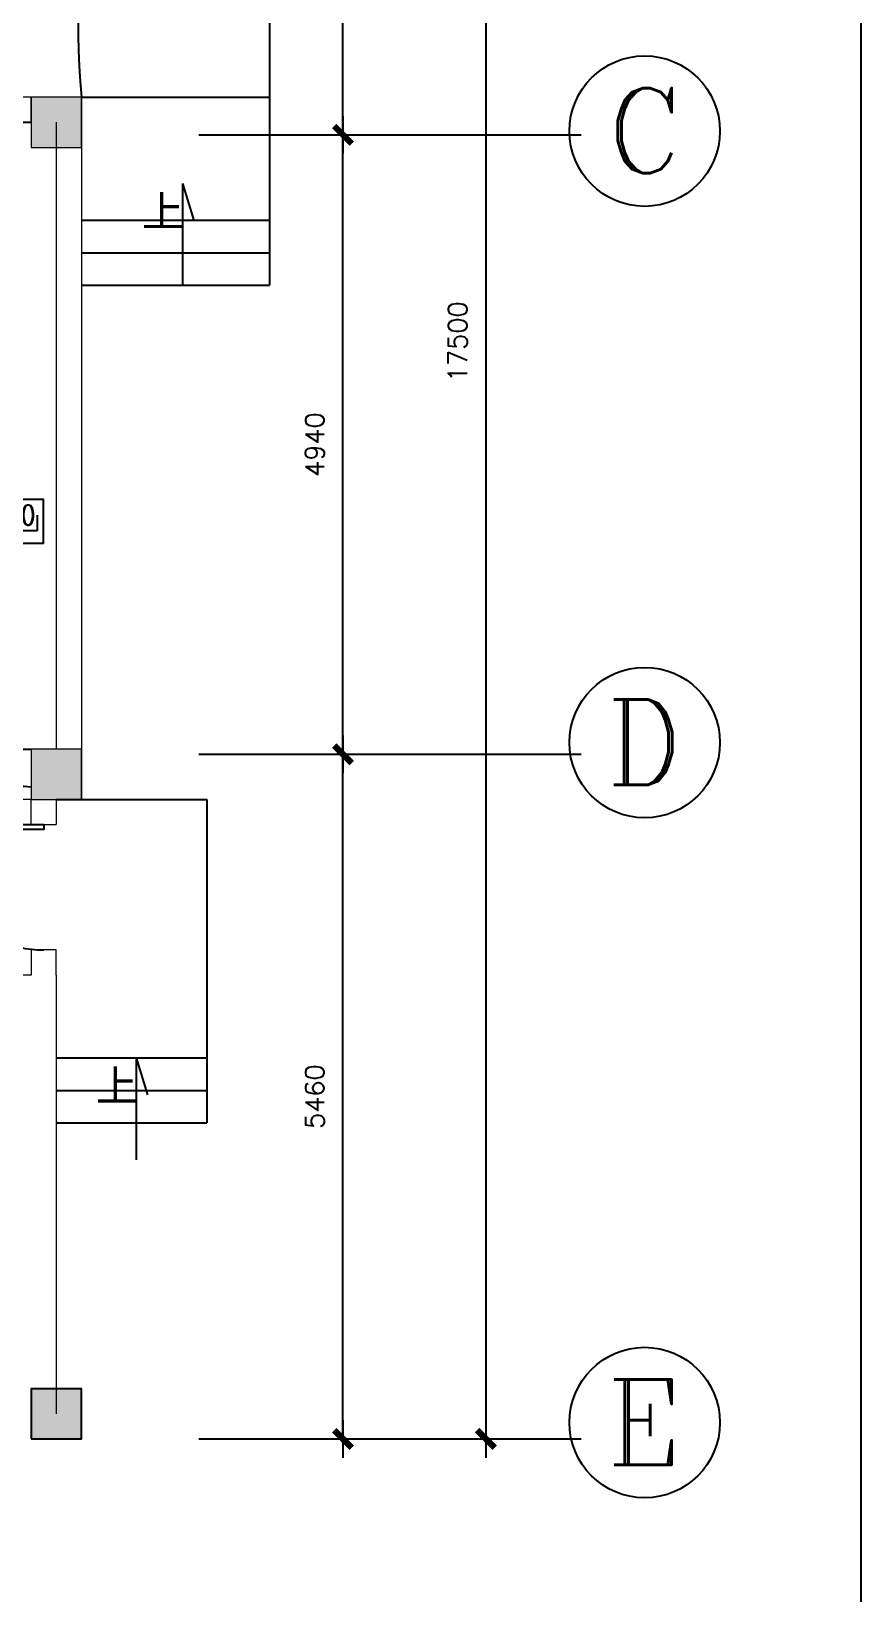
# Model space of a CAD drawing. Extents: x 1487452 to 1619693, y 165319 to 350168.
# Drawn here: x 1555356 to 1561972, y 279401 to 291862 of the extents above; entities that cross this region are included whole.
import ezdxf
from ezdxf.enums import TextEntityAlignment as Align

# ---------------------------------------------------------------- set-up
doc = ezdxf.new("R2010")
doc.units = 0
doc.header["$LTSCALE"] = 1000
doc.header["$MEASUREMENT"] = 0
doc.layers.get('0').update_dxf_attribs({"linetype": 'CONTINUOUS'})
doc.layers.get('Defpoints').update_dxf_attribs({"linetype": 'CONTINUOUS'})
for name, color, linetype in [('AXIS', 3, 'CONTINUOUS'), ('AXIS_TEXT', 7, 'CONTINUOUS'), ('COLUMN', 9, 'CONTINUOUS'), ('Dim3', 30, 'CONTINUOUS'), ('DIME', 3, 'CONTINUOUS'), ('EQUIP', 3, 'CONTINUOUS')]:
    doc.layers.add(name, color=color, linetype=linetype)
doc.styles.add('_COMPLEX', font='COMPLEX', dxfattribs={"width": 0.6})
doc.styles.add('_TCH_AXIS', font='COMPLEX', dxfattribs={"bigfont": 'GBCBIG'})
doc.styles.add('_TCH_DIM', font='SIMPLEX', dxfattribs={"bigfont": 'GBCBIG'})
doc.styles.add('DIM_FONT', font='SIMPLEX.shx', dxfattribs={"width": 0.8})
doc.styles.add('黑体', font='SIMHEI.TTF')
doc.dimstyles.new('dimn', dxfattribs={"dimtxt": 150, "dimasz": 1, "dimexe": 250, "dimexo": 300, "dimgap": 150, "dimtad": 1, "dimdec": 0, "dimzin": 0, "dimdsep": 46, "dimtxsty": '_TCH_DIM', "dimblk": '_dimx', "dimcen": 0.09, "dimclrd": 3, "dimclre": 3, "dimclrt": 2, "dimadec": 1, "dimazin": 2, "dimtfac": 1, "dimtdec": 0, "dimtix": 1, "dimtmove": 2, "dimatfit": 3, "dimldrblk": 'ARCHTICK', "dimfxl": 1, "dimtolj": 1, "dimtzin": 0, "dimarcsym": 0})

# ---------------------------------------------------------------- blocks, each defined once
blk = doc.blocks.new('_ArchTick')
at = {"color": 0, "linetype": 'ByBlock', "const_width": 0.4}
blk.add_lwpolyline([(-0.5, -0.5), (0.5, 0.5)], dxfattribs=at)
blk = doc.blocks.new('_dimx')
blk.add_line((-150, 0), (150, 0))
at = {"const_width": 50}
blk.add_lwpolyline([(-70, -70), (70, 70)], dxfattribs=at)
blk = doc.blocks.new('*D96')
at = {"layer": 'Defpoints', "color": 0, "ltscale": 0.4, "transparency": 16777216}
for p in [(1556994, 298136), (1556994, 280636), (1558982, 280636)]:
    blk.add_point(p, dxfattribs=at)
at = {"layer": 'Dim3', "color": 3, "lineweight": -2, "ltscale": 0.4, "transparency": 16777216}
for p, q in [((1557294, 298136), (1559232, 298136)), ((1558982, 298135), (1558982, 280637)), ((1557294, 280636), (1559232, 280636))]:
    blk.add_line(p, q, dxfattribs=at)
for p, rotation in [((1558982, 298136), 90), ((1558982, 280636), 270)]:
    blk.add_blockref('_dimx', p, dxfattribs=dict(at, rotation=rotation))
at = {"layer": 'Dim3', "color": 2, "ltscale": 0.4, "transparency": 16777216, "insert": (1558757, 289386), "char_height": 150, "attachment_point": 5, "rotation": 90, "style": '_TCH_DIM'}
blk.add_mtext('\\A1;17500', dxfattribs=at)
blk = doc.blocks.new('_LINKPT1')
blk.add_line((0, 0), (0, 0))
blk = doc.blocks.new('_X31DWI')
for p, q in [((-0.25, -0.151), (-0.25, 0.099)), ((0.25, 0.099), (0.25, -0.151)), ((0.25, -0.151), (-0.25, -0.151)), ((0, -0.151), (0, -0.301))]:
    blk.add_line(p, q)
blk.add_lwpolyline([(-0.35, -0.35), (0.35, -0.35), (0.35, 0.35), (-0.35, 0.35)], close=True)
at = {"xscale": 0.002, "yscale": 0.002, "zscale": 0.002}
for p in [(0, 0.35), (-0.35, 0), (0.35, 0), (0, -0.35)]:
    blk.add_blockref('_LINKPT1', p, dxfattribs=at)
at = {"style": '_COMPLEX', "width": 0.8}
blk.add_text('TO', height=0.32, dxfattribs=at).set_placement((0, 0.1), align=Align.MIDDLE)
at = {"style": 'DIM_FONT', "width": 0.8, "flags": 9}
blk.add_attdef('A', (0, 0), '', height=0.00002, dxfattribs=at)

msp = doc.modelspace()

# ---------------------------------------------------------------- hatches: boundary and pattern name
at = {"lineweight": 13}
for points in [[(1555356, 290935.6), (1555756, 290935.6), (1555756, 291335.6), (1555356, 291335.6)], [(1555356, 285735.6), (1555756, 285735.6), (1555756, 286135.6), (1555356, 286135.6)], [(1555356, 280635.6), (1555756, 280635.6), (1555756, 281035.6), (1555356, 281035.6)], [(1555356, 280635.6), (1555756, 280635.6), (1555756, 281035.6), (1555356, 281035.6)]]:
    msp.add_hatch(color=256, dxfattribs=at).paths.add_polyline_path(points)

# ---------------------------------------------------------------- linework, layer by layer
at = {"color": 7}
msp.add_line((1561972.5, 309763.5), (1561972.5, 269359.3), dxfattribs=at)
at = {"lineweight": 13}
for p, q in [((1555755.9, 291335.6), (1555086.7, 291335.6)), ((1555756, 291335.6), (1555356, 291335.6)), ((1555356, 291335.6), (1555356, 290935.6)), ((1555356, 291135.6), (1555356, 291335.6)), ((1555755.9, 291335.6), (1555755.9, 285735.6)), ((1555756, 290935.6), (1555756, 291335.6)), ((1555555.9, 291135.6), (1555555.9, 286135.6)), ((1555356, 290935.6), (1555756, 290935.6)), ((1555756, 286135.6), (1555356, 286135.6)), ((1555356, 286135.6), (1555356, 285735.6)), ((1555756, 285735.6), (1555756, 286135.6)), ((1555356, 285835.6), (1552256, 285835.6)), ((1555356, 285735.6), (1552256, 285735.6)), ((1555356, 285735.6), (1555756, 285735.6)), ((1555356, 285535.6), (1555356, 285735.6)), ((1555555.9, 285735.6), (1555555.9, 285535.6)), ((1555356, 285535.6), (1555555.9, 285535.6)), ((1555356, 284535.6), (1555356, 284335.6)), ((1555555.9, 284535.6), (1555356, 284535.6)), ((1555555.9, 284335.6), (1555555.9, 284535.6)), ((1555356, 284335.6), (1551475.9, 284335.6)), ((1555555.9, 284335.6), (1555555.9, 283635.6)), ((1555555.9, 283855.6), (1555555.9, 280835.6)), ((1555756, 281035.6), (1555356, 281035.6)), ((1555356, 281035.6), (1555356, 280635.6)), ((1555756, 281035.6), (1555356, 281035.6)), ((1555756, 280635.6), (1555756, 281035.6)), ((1555756, 280635.6), (1555756, 281035.6)), ((1555356, 280635.6), (1555756, 280635.6)), ((1555356, 280635.6), (1555756, 280635.6))]:
    msp.add_line(p, q, dxfattribs=at)
at = {"layer": 'AXIS', "linetype": 'Continuous'}
for p, q in [((1556693.6, 291035.6), (1559742.1, 291035.6)), ((1556693.6, 286095.6), (1559742.1, 286095.6)), ((1556693.6, 280635.6), (1559742.1, 280635.6)), ((1557446, 280635.6), (1558092.2, 280635.6))]:
    msp.add_line(p, q, dxfattribs=at)
for centre in [(1560248.8, 291065.4), (1560248.8, 286189.1), (1560248.8, 280766.8)]:
    msp.add_circle(centre, 600, dxfattribs=at)
at = {"layer": 'COLUMN', "color": 0, "linetype": 'Continuous'}
msp.add_lwpolyline([(1555356, 280635.6), (1555756, 280635.6), (1555756, 281035.6), (1555356, 281035.6)], close=True, dxfattribs=at)
at = {"layer": 'Dim3', "color": 251, "ltscale": 0.4}
for p, q in [((1557256, 292695.6), (1557256, 289835.6)), ((1555756, 290355.6), (1557256, 290355.6)), ((1555756, 290095.6), (1557256, 290095.6)), ((1555756, 289835.6), (1557256, 289835.6)), ((1552256, 286135.6), (1555356, 286135.6)), ((1555556, 285735.6), (1556755.9, 285735.6)), ((1555556, 285735.6), (1556755.9, 285735.6)), ((1556755.9, 285735.6), (1556755.9, 283155.6)), ((1555555.9, 283675.6), (1556755.9, 283675.6)), ((1555555.9, 283415.6), (1556755.9, 283415.6)), ((1555555.9, 283155.6), (1556755.9, 283155.6))]:
    msp.add_line(p, q, dxfattribs=at)
at = {"layer": 'Dim3', "color": 0, "ltscale": 0.4}
for p, q in [((1556561.6, 290648), (1556561.6, 289835.6)), ((1556561.6, 290648), (1556652.3, 290352.8)), ((1556193, 283675.3), (1556193, 282862.8)), ((1556193, 283675.3), (1556283.7, 283380))]:
    msp.add_line(p, q, dxfattribs=at)
at = {"layer": 'Dim3', "color": 251, "ltscale": 0.4}
msp.add_lwpolyline([(1555456, 285535.6), (1555456, 285495.6), (1554456, 285495.6), (1554456, 285535.6)], close=True, dxfattribs=at)
msp.add_arc((1561044.4, 291858.6), 5314.3, 103.04901, 185.64737, dxfattribs=at)
at = {"layer": 'Dim3', "color": 250, "ltscale": 0.4}
msp.add_arc((1555467, 285548), 1012.5, 182.96629, 269.37198, dxfattribs=at)
at = {"layer": 'DIME', "color": 250, "ltscale": 0.4}
for p, q in [((1555755.9, 291335.6), (1557256, 291335.6)), ((1552256, 286135.6), (1555356, 285835.6))]:
    msp.add_line(p, q, dxfattribs=at)
at = {"layer": 'DIME', "color": 0, "ltscale": 0.4}
msp.add_line((1555086.7, 291135.6), (1555356, 291135.6), dxfattribs=at)

# ---------------------------------------------------------------- block references
at = {"layer": 'EQUIP', "xscale": 500, "yscale": 500, "zscale": 500}
msp.add_blockref('_X31DWI', (1555279.2, 287953.4), dxfattribs=at)

# ---------------------------------------------------------------- texts
at = {"layer": 'AXIS_TEXT', "color": 2, "linetype": 'Continuous', "style": '_TCH_AXIS'}
for tag, width, p, p2 in [('C', 1.237437, (1559948.8, 290729.4), (1560548.8, 290729.4)), ('D', 1.091856, (1559948.8, 285853.1), (1560548.8, 285853.1)), ('E', 1.160097, (1559948.8, 280430.8), (1560548.8, 280430.8))]:
    msp.add_attdef(tag, text='', height=678.8, dxfattribs=dict(at, width=width)).set_placement(p, p2, align=Align.FIT)
at = {"layer": 'Dim3', "color": 2, "ltscale": 0.4, "style": '黑体'}
for p in [(1556239.1, 290302.4), (1555870.5, 283329.6)]:
    msp.add_text('上', height=245.8, dxfattribs=at).set_placement(p)

# ---------------------------------------------------------------- dimensions: what is measured, and where the dimension line sits
at = {"layer": 'Dim3', "color": 3, "ltscale": 0.4}
dim = msp.add_linear_dim(base=(1558981.7, 280635.6), p1=(1556993.6, 298135.6), p2=(1556993.6, 280635.6), angle=90, dimstyle='dimn', dxfattribs=at)
dim.commit()
dim.dimension.update_dxf_attribs({"geometry": '*D96', "text_midpoint": (1558756.7, 289385.6)})
for base, p1, p2 in [((1557842.2, 296685.6), (1556693.6, 291035.6), (1556693.6, 296685.6)), ((1557842.2, 291035.6), (1557446, 286095.6), (1556693.6, 291035.6)), ((1557842.2, 286095.6), (1557446, 280635.6), (1557446, 286095.6))]:
    msp.add_linear_dim(base=base, p1=p1, p2=p2, angle=90, dimstyle='dimn', dxfattribs=at).render()

doc.saveas('drawing.dxf')
